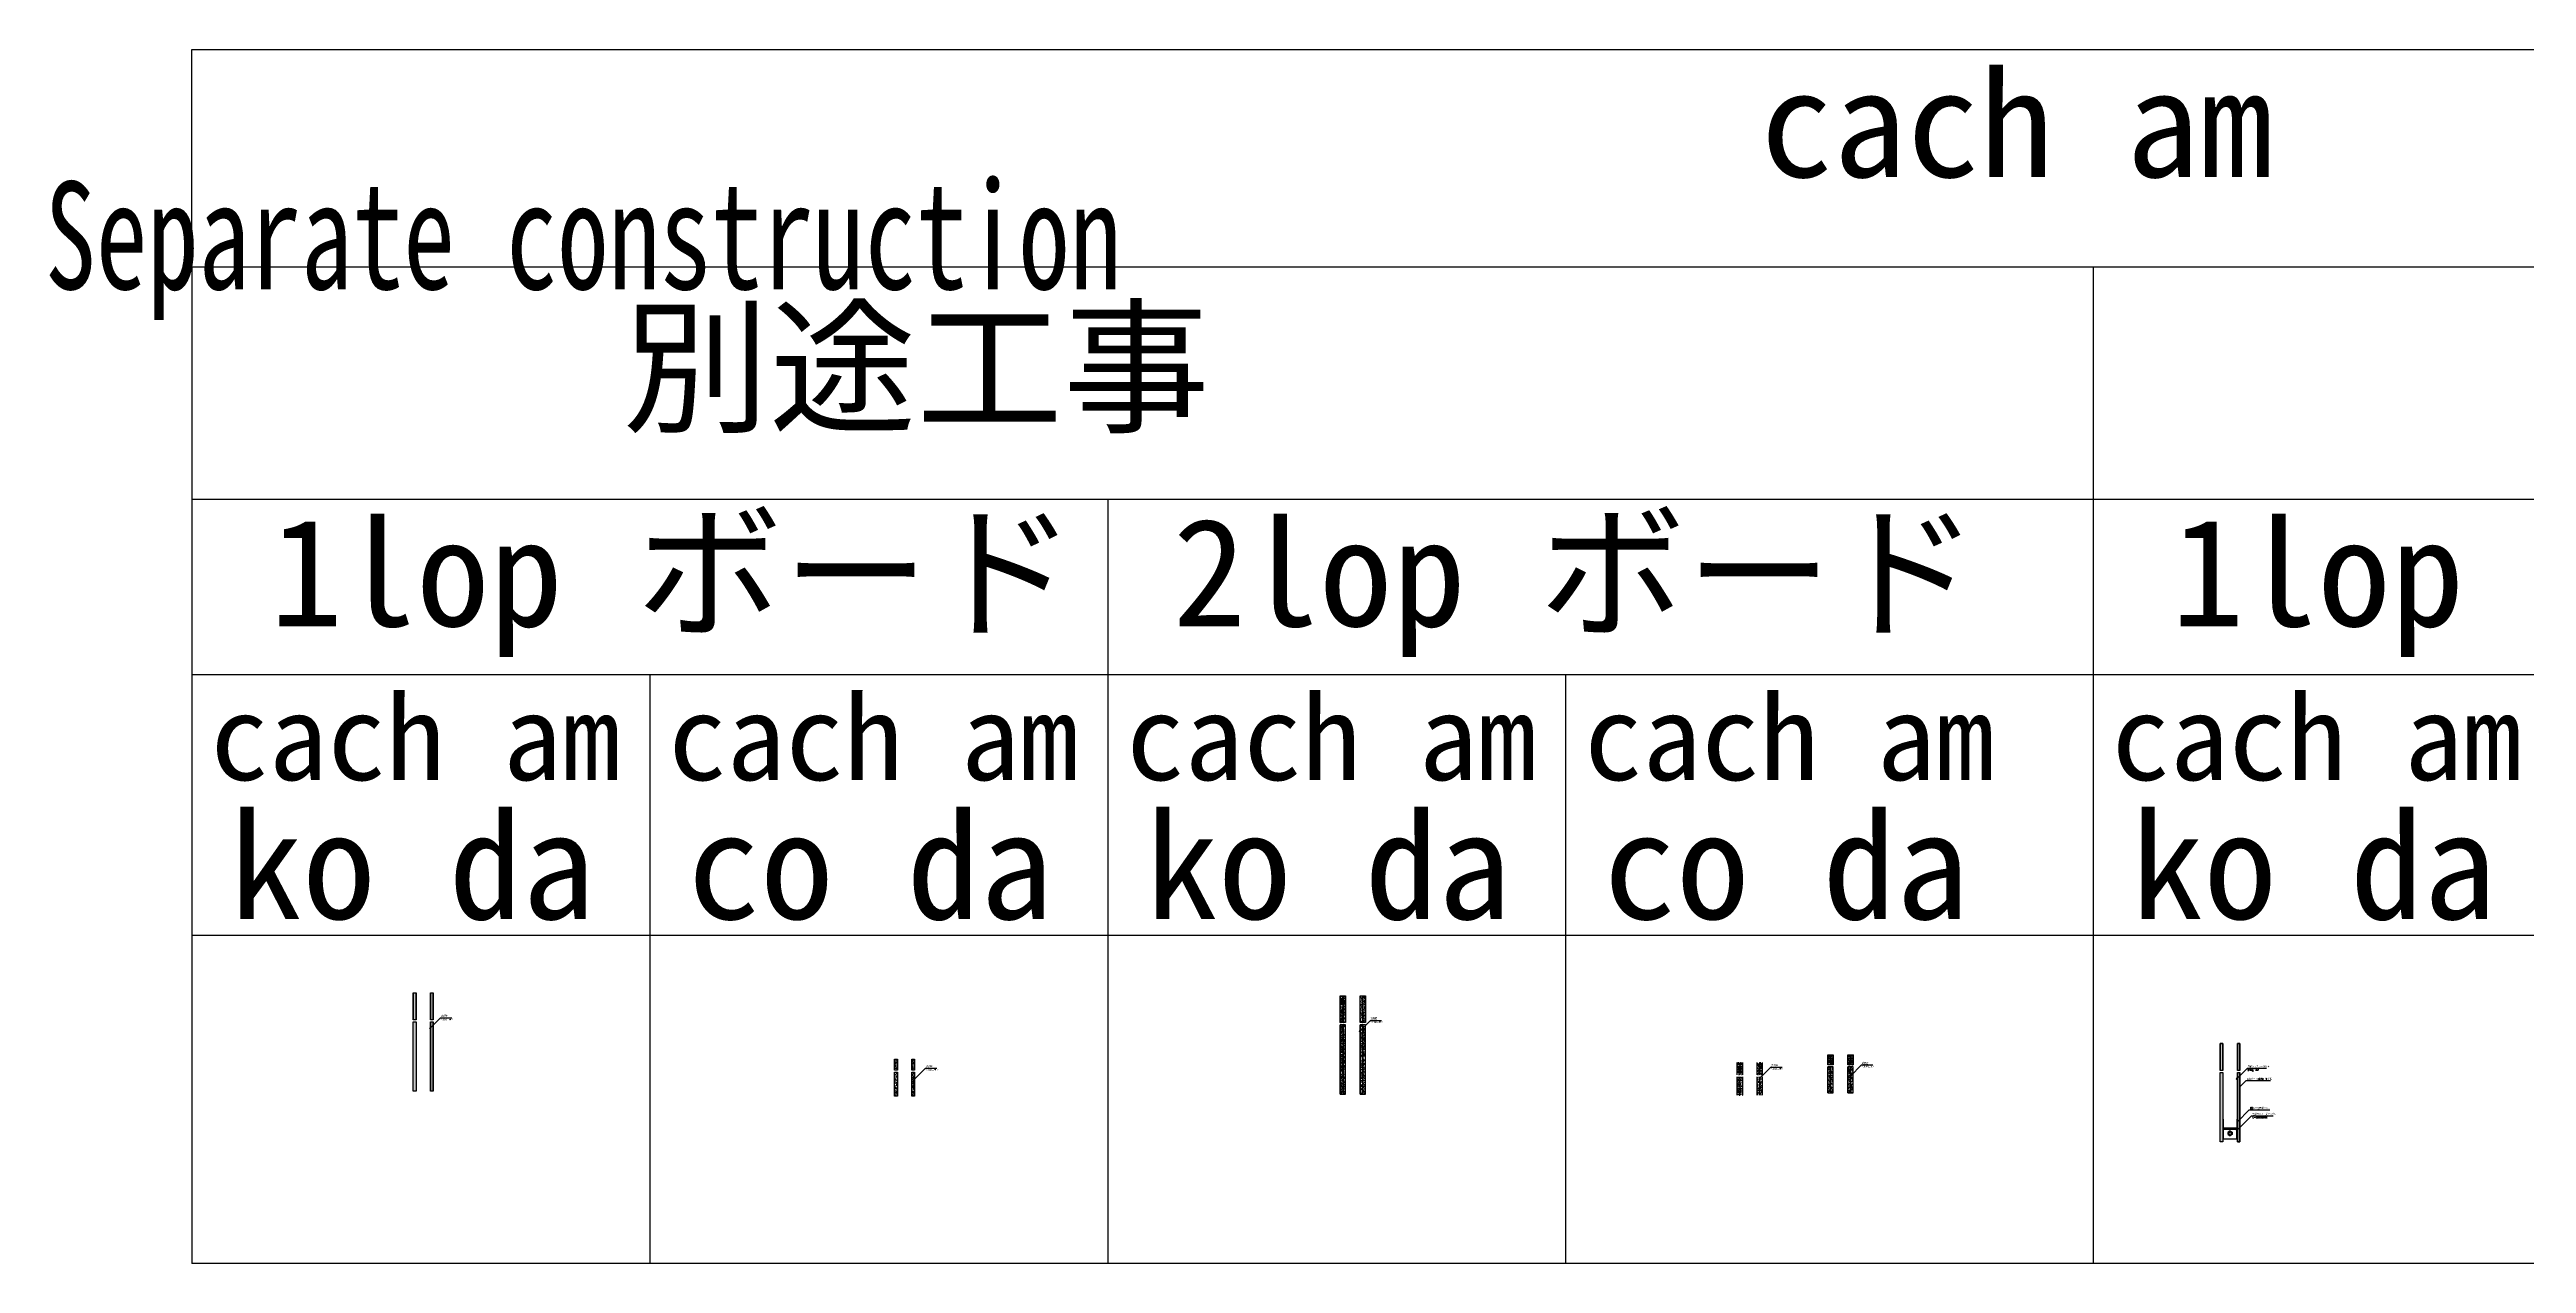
# Model space of a CAD drawing. Extents: x 21 to 47673, y 9 to 26406.
# Drawn here: x 25102 to 36610, y 9 to 5648 of the extents above; entities that cross this region are included whole.
import ezdxf

# ---------------------------------------------------------------- set-up
doc = ezdxf.new("R2010")
doc.units = 0
doc.header["$LTSCALE"] = 10
for name, color, linetype in [('_P18_製品寸法', 9, 'Continuous'), ('_別途', 6, 'Continuous'), ('_図面枠', 7, 'Continuous'), ('_文字', 3, 'Continuous'), ('_製品', 4, 'Continuous')]:
    doc.layers.add(name, color=color, linetype=linetype)
doc.styles.add('OKAMURA', font='simplex8.shx', dxfattribs={"width": 0.7, "bigfont": 'BIGFONT.shx'})
doc.styles.add('OKAMURA-G', font='MS Gothic.ttf', dxfattribs={"width": 0.7})
pattern_1 = [(37.5, (95802.947, 17808.479), (-0.3200063, 9.7882647), [0, -7.7216, 0, -8.636, 0, -8.255]), (7.5, (95802.947, 17808.479), (8.9904657, 14.336502), [0, -4.1656, 0, -6.9596, 0, -2.667]), (327.5, (95796.699, 17808.479), (15.8198474, 0.0287437), [0, -2.54, 0, -9.144, 0, -11.938]), (317.5, (95796.699, 17808.479), (15.271129, 4.4585865), [0, -1.27, 0, -5.9944, 0, -6.858])]

# ---------------------------------------------------------------- blocks, each defined once
blk = doc.blocks.new('*U32')
at = {"layer": '_別途'}
h = blk.add_hatch(dxfattribs=at)
h.set_pattern_fill('AR-SAND', color=256, scale=0.2, style=0)
h.paths.add_polyline_path([(-59, 457), (-46, 457), (-46, 332), (-59, 332)])
h = blk.add_hatch(dxfattribs=at)
h.set_pattern_fill('AR-SAND', color=256, scale=0.2, style=0)
h.paths.add_polyline_path([(-46, 457), (-34, 457), (-34, 332), (-46, 332)])
h = blk.add_hatch(dxfattribs=at)
h.set_pattern_fill('AR-SAND', color=256, scale=0.2, style=0)
h.paths.add_polyline_path([(34, 457), (46, 457), (46, 332), (34, 332)])
h = blk.add_hatch(dxfattribs=at)
h.set_pattern_fill('AR-SAND', color=256, scale=0.2, style=0)
h.paths.add_polyline_path([(46, 457), (59, 457), (59, 332), (46, 332)])
h = blk.add_hatch(dxfattribs=at)
h.set_pattern_fill('AR-SAND', color=256, scale=0.2, style=0)
h.paths.add_polyline_path([(-59, 0), (-46, 0), (-46, 322), (-59, 322)])
h = blk.add_hatch(dxfattribs=at)
h.set_pattern_fill('AR-SAND', color=256, scale=0.2, style=0)
h.paths.add_polyline_path([(-46, 0), (-34, 0), (-34, 322), (-46, 322)])
h = blk.add_hatch(dxfattribs=at)
h.set_pattern_fill('AR-SAND', color=256, scale=0.2, style=0)
h.paths.add_polyline_path([(34, 0), (46, 0), (46, 322), (34, 322)])
h = blk.add_hatch(dxfattribs=at)
h.set_pattern_fill('AR-SAND', color=256, scale=0.2, style=0)
h.paths.add_polyline_path([(46, 0), (59, 0), (59, 322), (46, 322)])
for p, q in [((-59, 332), (-59, 457)), ((-46, 332), (-46, 457)), ((-34, 332), (-34, 457)), ((34, 332), (34, 457)), ((59, 332), (59, 457)), ((-59, 0), (-59, 322)), ((-46, 0), (-46, 322)), ((-34, 0), (-34, 322)), ((34, 0), (34, 322)), ((46, 0), (46, 322)), ((59, 0), (59, 322))]:
    blk.add_line(p, q, dxfattribs=at)
at = {"layer": '_文字', "color": 9}
blk.add_lwpolyline([(32, 297), (29, 290), (81, 342), (133, 342)], dxfattribs=at)
at = {"layer": '_製品'}
blk.add_line((46, 332), (46, 457), dxfattribs=at)
at = {"layer": 'Defpoints', "ltscale": 2}
for points in [[(-59, 457), (-46, 457), (-46, 332), (-59, 332)], [(-46, 457), (-34, 457), (-34, 332), (-46, 332)], [(34, 457), (46, 457), (46, 332), (34, 332)], [(46, 457), (59, 457), (59, 332), (46, 332)], [(-59, 0), (-46, 0), (-46, 322), (-59, 322)], [(-46, 0), (-34, 0), (-34, 322), (-46, 322)], [(34, 0), (46, 0), (46, 322), (34, 322)], [(46, 0), (59, 0), (59, 322), (46, 322)]]:
    blk.add_lwpolyline(points, close=True, dxfattribs=at)
at = {"layer": '_文字', "style": 'OKAMURA', "width": 0.8}
for s, p in [('遮音壁', (82, 346)), ('＜別途工事＞', (80, 330))]:
    blk.add_text(s, height=9, dxfattribs=at).set_placement(p)
blk = doc.blocks.new('*U34')
at = {"layer": '_別途'}
h = blk.add_hatch(dxfattribs=at)
h.set_pattern_fill('AR-SAND', color=256, scale=0.2, style=0)
h.paths.add_polyline_path([(-59, 177), (-46, 177), (-46, 131), (-59, 131)])
h = blk.add_hatch(dxfattribs=at)
h.set_pattern_fill('AR-SAND', color=256, scale=0.2, style=0)
h.paths.add_polyline_path([(-59, 0), (-46, 0), (-46, 121), (-59, 121)])
h = blk.add_hatch(dxfattribs=at)
h.set_pattern_fill('AR-SAND', color=256, scale=0.2, style=0)
h.paths.add_polyline_path([(-46, 177), (-34, 177), (-34, 131), (-46, 131)])
h = blk.add_hatch(dxfattribs=at)
h.set_pattern_fill('AR-SAND', color=256, scale=0.2, style=0)
h.paths.add_polyline_path([(-46, 0), (-34, 0), (-34, 121), (-46, 121)])
h = blk.add_hatch(dxfattribs=at)
h.set_pattern_fill('AR-SAND', color=256, scale=0.2, style=0)
h.paths.add_polyline_path([(34, 177), (46, 177), (46, 131), (34, 131)])
h = blk.add_hatch(dxfattribs=at)
h.set_pattern_fill('AR-SAND', color=256, scale=0.2, style=0)
h.paths.add_polyline_path([(34, 0), (46, 0), (46, 121), (34, 121)])
h = blk.add_hatch(dxfattribs=at)
h.set_pattern_fill('AR-SAND', color=256, scale=0.2, style=0)
h.paths.add_polyline_path([(46, 177), (59, 177), (59, 131), (46, 131)])
h = blk.add_hatch(dxfattribs=at)
h.set_pattern_fill('AR-SAND', color=256, scale=0.2, style=0)
h.paths.add_polyline_path([(46, 0), (59, 0), (59, 121), (46, 121)])
for p, q in [((-59, 131), (-59, 177)), ((-59, 0), (-59, 121)), ((-46, 131), (-46, 177)), ((-46, 0), (-46, 121)), ((-34, 131), (-34, 177)), ((-34, 0), (-34, 121)), ((34, 131), (34, 177)), ((34, 0), (34, 121)), ((46, 131), (46, 177)), ((46, 0), (46, 121)), ((59, 131), (59, 177)), ((59, 0), (59, 121))]:
    blk.add_line(p, q, dxfattribs=at)
at = {"layer": '_文字', "color": 9}
blk.add_lwpolyline([(49, 85), (46, 78), (98, 130), (150, 130)], dxfattribs=at)
at = {"layer": 'Defpoints'}
for p, q in [((-46, 177), (-34, 177)), ((34, 177), (46, 177)), ((-34, 0), (-46, 0)), ((46, 0), (34, 0))]:
    blk.add_line(p, q, dxfattribs=at)
at = {"layer": 'Defpoints', "ltscale": 2}
for points in [[(-59, 177), (-46, 177), (-46, 131), (-59, 131)], [(-59, 0), (-46, 0), (-46, 121), (-59, 121)], [(-46, 177), (-34, 177), (-34, 131), (-46, 131)], [(-46, 0), (-34, 0), (-34, 121), (-46, 121)], [(34, 177), (46, 177), (46, 131), (34, 131)], [(34, 0), (46, 0), (46, 121), (34, 121)], [(46, 177), (59, 177), (59, 131), (46, 131)], [(46, 0), (59, 0), (59, 121), (46, 121)]]:
    blk.add_lwpolyline(points, close=True, dxfattribs=at)
at = {"layer": '_文字', "style": 'OKAMURA', "width": 0.8}
for s, p in [('＜別途工事＞', (97, 118)), ('遮音壁', (99, 133))]:
    blk.add_text(s, height=9, dxfattribs=at).set_placement(p)
blk = doc.blocks.new('BOLT')
at = {"layer": '_製品'}
for p, q in [((0, 10.969464), (-9.5, 5.484637)), ((-9.5, 5.484637), (-9.5, -5.484636)), ((0, 10.969464), (9.5, 5.484636)), ((9.5, 5.484636), (9.5, -5.484637)), ((-9.5, -5.484636), (0, -10.969464)), ((9.5, -5.484637), (0, -10.969464))]:
    blk.add_line(p, q, dxfattribs=at)
for radius in [9.5, 6]:
    blk.add_circle((0, 0), radius, dxfattribs=at)
blk = doc.blocks.new('ピース')
at = {"layer": '_製品', "ltscale": 2}
for p, q in [((-31, -50), (-31, 0)), ((-31, 0), (31, 0)), ((31, -50), (31, 0)), ((-31, -6), (31, -6)), ((-31, -50), (31, -50))]:
    blk.add_line(p, q, dxfattribs=at)
blk = doc.blocks.new('65ﾗﾝﾅｰ')
at = {"layer": '_製品', "ltscale": 2}
for p, q in [((-33.5, 40), (-33.5, 0)), ((-33.5, 40), (-32.7, 40)), ((-33.5, 0), (33.5, 0)), ((-32.7, 40), (-32.7, 0.8)), ((-32.7, 0.8), (32.7, 0.8)), ((32.7, 40), (32.7, 0.8)), ((33.5, 40), (32.7, 40)), ((33.5, 0), (33.5, 40))]:
    blk.add_line(p, q, dxfattribs=at)
blk = doc.blocks.new('*U35')
at = {"layer": '_製品'}
h = blk.add_hatch(dxfattribs=at)
h.set_pattern_fill('AR-SAND', color=256, scale=0.2, style=0)
h.paths.add_polyline_path([(-46, 332), (-33, 332), (-33, 457), (-46, 457)])
h.paths.add_polyline_path([(-46, 0), (-33, 0), (-33, 322), (-46, 322)])
at = {"layer": '_製品', "ltscale": 2}
h = blk.add_hatch(dxfattribs=at)
h.set_pattern_fill('AR-SAND', color=256, scale=0.2, style=0)
h.paths.add_polyline_path([(34, 332), (46, 332), (46, 457), (34, 457)])
h.paths.add_polyline_path([(34, 0), (46, 0), (46, 322), (34, 322)])
at = {"layer": '_文字', "color": 9}
for points in [[(32, 297), (29, 290), (81, 342), (170, 342)], [(49, 263), (46, 256), (75, 285), (188, 285)], [(33, 57), (29, 50), (100, 121), (200, 121)], [(37, 101), (34, 94), (89, 149), (185, 149)]]:
    blk.add_lwpolyline(points, dxfattribs=at)
at = {"layer": '_製品', "ltscale": 2}
for p, q in [((-33, 457), (-46, 457)), ((-46, 457), (-46, 332)), ((-33, 332), (-33, 457)), ((46, 457), (34, 457)), ((34, 457), (34, 332)), ((46, 332), (46, 457)), ((-46, 0), (-46, 322)), ((-33, 322), (-33, 0)), ((34, 322), (34, 0)), ((46, 0), (46, 322)), ((-33, 0), (-46, 0)), ((34, 0), (46, 0))]:
    blk.add_line(p, q, dxfattribs=at)
at = {"layer": 'Defpoints'}
for points in [[(-46, 332), (-46, 457), (-33, 457), (-33, 332)], [(34, 332), (34, 457), (46, 457), (46, 332)], [(-33, 322), (-33, 0), (-46, 0), (-46, 322)], [(46, 322), (46, 0), (34, 0), (34, 322)]]:
    blk.add_lwpolyline(points, close=True, dxfattribs=at)
at = {"layer": '_製品'}
for name, p in [('65ﾗﾝﾅｰ', (0, 65)), ('ピース', (0, 65)), ('BOLT', (0, 40))]:
    blk.add_blockref(name, p, dxfattribs=at)
at = {"layer": '_文字', "style": 'OKAMURA', "width": 0.8}
for s, height, p in [('内部グラスウール充填', 9, (82, 346)), ('石膏ボード12.5t（1枚貼）', 9, (77, 287)), ('24kg／m', 9, (82, 330)), ('3', 7.2, (128, 333)), ('65ミリ用軽鉄ランナー', 9, (93, 152)), ('軽鉄ランナー受アングル', 9, (104, 124)), ('L-50×50×6t', 9, (105, 110))]:
    blk.add_text(s, height=height, dxfattribs=at).set_placement(p)
blk = doc.blocks.new('*U29')
at = {"layer": '_別途'}
h = blk.add_hatch(dxfattribs=at)
h.set_pattern_fill('AR-SAND', color=256, scale=0.2, style=0)
h.paths.add_polyline_path([(-46, 332), (-33, 332), (-33, 457), (-46, 457)])
h.paths.add_polyline_path([(-46, 0), (-33, 0), (-33, 322), (-46, 322)])
h = blk.add_hatch(dxfattribs=at)
h.set_pattern_fill('AR-SAND', color=256, scale=0.2, style=0)
h.paths.add_polyline_path([(34, 332), (46, 332), (46, 457), (34, 457)])
h.paths.add_polyline_path([(34, 0), (46, 0), (46, 322), (34, 322)])
for p, q in [((-46, 457), (-46, 332)), ((-33, 332), (-33, 457)), ((34, 457), (34, 332)), ((46, 332), (46, 457)), ((-46, 0), (-46, 322)), ((-33, 322), (-33, 0)), ((34, 322), (34, 0)), ((46, 0), (46, 322))]:
    blk.add_line(p, q, dxfattribs=at)
at = {"layer": '_文字', "color": 9}
blk.add_lwpolyline([(32, 297), (29, 290), (81, 342), (133, 342)], dxfattribs=at)
at = {"layer": 'Defpoints'}
for points in [[(-46, 332), (-46, 457), (-33, 457), (-33, 332)], [(34, 332), (34, 457), (46, 457), (46, 332)], [(-33, 322), (-33, 0), (-46, 0), (-46, 322)], [(46, 322), (46, 0), (34, 0), (34, 322)]]:
    blk.add_lwpolyline(points, close=True, dxfattribs=at)
at = {"layer": '_文字', "style": 'OKAMURA', "width": 0.8}
for s, p in [('遮音壁', (82, 346)), ('＜別途工事＞', (80, 330))]:
    blk.add_text(s, height=9, dxfattribs=at).set_placement(p)
blk = doc.blocks.new('*U52')
at = {"layer": '_別途'}
h = blk.add_hatch(dxfattribs=at)
h.set_pattern_fill('AR-SAND', color=256, scale=0.2, style=0)
h.paths.add_polyline_path([(-33, 171), (-46, 171), (-46, 121), (-33, 121)])
h.paths.add_polyline_path([(-46, 0), (-33, 0), (-33, 111), (-46, 111)])
h = blk.add_hatch(dxfattribs=at)
h.set_pattern_fill('AR-SAND', color=256, scale=0.2, style=0)
h.paths.add_polyline_path([(46, 171), (34, 171), (34, 121), (46, 121)])
h.paths.add_polyline_path([(34, 0), (46, 0), (46, 111), (34, 111)])
for p, q in [((-46, 171), (-46, 121)), ((-33, 121), (-33, 171)), ((34, 171), (34, 121)), ((46, 121), (46, 171)), ((-46, 0), (-46, 111)), ((-33, 111), (-33, 0)), ((34, 111), (34, 0)), ((46, 0), (46, 111))]:
    blk.add_line(p, q, dxfattribs=at)
at = {"layer": '_文字', "color": 9}
blk.add_lwpolyline([(49, 85), (46, 78), (98, 130), (150, 130)], dxfattribs=at)
at = {"layer": 'Defpoints'}
for points in [[(-46, 121), (-46, 171), (-33, 171), (-33, 121)], [(34, 121), (34, 171), (46, 171), (46, 121)], [(-33, 111), (-33, 0), (-46, 0), (-46, 111)], [(46, 111), (46, 0), (34, 0), (34, 111)]]:
    blk.add_lwpolyline(points, close=True, dxfattribs=at)
at = {"layer": '_文字', "style": 'OKAMURA', "width": 0.8}
for s, p in [('＜別途工事＞', (97, 118)), ('遮音壁', (99, 133))]:
    blk.add_text(s, height=9, dxfattribs=at).set_placement(p)

msp = doc.modelspace()

# ---------------------------------------------------------------- hatches: boundary and pattern name
at = {"layer": '_別途'}
h = msp.add_hatch(dxfattribs=at)
h.set_pattern_fill('AR-SAND', color=256, scale=0.2, style=0)
h.set_pattern_definition([(37.5, (32355.053, -284.8074), (-0.320006, 9.788265), [0, -7.7216, 0, -8.636, 0, -8.255]), (7.5, (32355.053, -284.807), (8.99047, 14.3365), [0, -4.1656, 0, -6.9596, 0, -2.667]), (327.5, (32348.8045, -284.8074), (15.81985, 0.028744), [0, -2.54, 0, -9.144, 0, -11.938]), (317.5, (32348.805, -284.807), (15.27113, 4.45859), [0, -1.27, 0, -5.9944, 0, -6.858])])
h.paths.add_polyline_path([(32944.0667, 943.3605), (32956.5667, 943.3605), (32956.5667, 886.3091), (32944.0667, 886.3091)])
h = msp.add_hatch(dxfattribs=at)
h.set_pattern_fill('AR-SAND', color=256, scale=0.2, style=0)
h.set_pattern_definition([(37.5, (32367.553, -284.8074), (-0.320006, 9.788265), [0, -7.7216, 0, -8.636, 0, -8.255]), (7.5, (32367.553, -284.807), (8.99047, 14.3365), [0, -4.1656, 0, -6.9596, 0, -2.667]), (327.5, (32361.3045, -284.8074), (15.81985, 0.028744), [0, -2.54, 0, -9.144, 0, -11.938]), (317.5, (32361.305, -284.807), (15.27113, 4.45859), [0, -1.27, 0, -5.9944, 0, -6.858])])
h.paths.add_polyline_path([(32956.5667, 943.3605), (32969.0667, 943.3605), (32969.0667, 886.3091), (32956.5667, 886.3091)])
h = msp.add_hatch(dxfattribs=at)
h.set_pattern_fill('AR-SAND', color=256, scale=0.2, style=0)
h.set_pattern_definition(pattern_1)
h.paths.add_polyline_path([(33036.0667, 943.3605), (33048.5667, 943.3605), (33048.5667, 886.3091), (33036.0667, 886.3091)])
h = msp.add_hatch(dxfattribs=at)
h.set_pattern_fill('AR-SAND', color=256, scale=0.2, style=0)
h.set_pattern_definition(pattern_1)
h.paths.add_polyline_path([(33048.5667, 943.3605), (33061.0667, 943.3605), (33061.0667, 886.3091), (33048.5667, 886.3091)])
h = msp.add_hatch(dxfattribs=at)
h.set_pattern_fill('AR-SAND', color=256, scale=0.2, style=0)
h.set_pattern_definition([(37.5, (32355.053, -269.788), (-0.320006, 9.788265), [0, -7.7216, 0, -8.636, 0, -8.255]), (7.5, (32355.053, -269.788), (8.99047, 14.3365), [0, -4.1656, 0, -6.9596, 0, -2.667]), (327.5, (32348.8045, -269.788), (15.81985, 0.028744), [0, -2.54, 0, -9.144, 0, -11.938]), (317.5, (32348.805, -269.788), (15.27113, 4.45859), [0, -1.27, 0, -5.9944, 0, -6.858])])
h.paths.add_polyline_path([(32944.0667, 791.3799), (32956.5667, 791.3799), (32956.5667, 876.3091), (32944.0667, 876.3091)])
h = msp.add_hatch(dxfattribs=at)
h.set_pattern_fill('AR-SAND', color=256, scale=0.2, style=0)
h.set_pattern_definition([(37.5, (32367.553, -269.788), (-0.320006, 9.788265), [0, -7.7216, 0, -8.636, 0, -8.255]), (7.5, (32367.553, -269.788), (8.99047, 14.3365), [0, -4.1656, 0, -6.9596, 0, -2.667]), (327.5, (32361.3045, -269.788), (15.81985, 0.028744), [0, -2.54, 0, -9.144, 0, -11.938]), (317.5, (32361.305, -269.788), (15.27113, 4.45859), [0, -1.27, 0, -5.9944, 0, -6.858])])
h.paths.add_polyline_path([(32956.5667, 791.3799), (32969.0667, 791.3799), (32969.0667, 876.3091), (32956.5667, 876.3091)])
h = msp.add_hatch(dxfattribs=at)
h.set_pattern_fill('AR-SAND', color=256, scale=0.2, style=0)
h.set_pattern_definition(pattern_1)
h.paths.add_polyline_path([(33036.0667, 791.3799), (33048.5667, 791.3799), (33048.5667, 876.3091), (33036.0667, 876.3091)])
h = msp.add_hatch(dxfattribs=at)
h.set_pattern_fill('AR-SAND', color=256, scale=0.2, style=0)
h.set_pattern_definition(pattern_1)
h.paths.add_polyline_path([(33048.5667, 791.3799), (33061.0667, 791.3799), (33061.0667, 876.3091), (33048.5667, 876.3091)])

# ---------------------------------------------------------------- linework, layer by layer
at = {"layer": '_P18_製品寸法'}
for p, q in [((25763.3992, 4638.7509), (25763.3992, 9.4737)), ((34596.7784, 4638.7509), (34596.7784, 9.4737)), ((43107.3067, 3558.6504), (25763.3992, 3558.6504)), ((30018.6634, 3558.6504), (30018.6634, 9.4737)), ((25763.3992, 2745.5359), (43107.3067, 2745.5359)), ((27891.0313, 2745.5359), (27891.0313, 9.4737)), ((32146.2955, 2745.5359), (32146.2955, 9.4737)), ((25763.3992, 1533.7723), (43107.3067, 1533.7723))]:
    msp.add_line(p, q, dxfattribs=at)
for points in [[(25763.3992, 4638.7509), (25763.3992, 5648.3637), (43107.3067, 5648.3637), (43107.3067, 4638.7509)], [(25763.3992, 4638.7509), (43107.3067, 4638.7509), (43107.3067, 3558.6504)], [(38852.0425, 3558.6504), (43107.3067, 3558.6504), (43107.3067, 9.4737), (25763.3992, 9.4737)]]:
    msp.add_lwpolyline(points, dxfattribs=at)
at = {"layer": '_別途'}
for p, q in [((32944.0667, 886.3091), (32944.0667, 943.3605)), ((32956.5667, 886.3091), (32956.5667, 943.3605)), ((32956.5667, 886.3091), (32956.5667, 943.3605)), ((32969.0667, 886.3091), (32969.0667, 943.3605)), ((33036.0667, 886.3091), (33036.0667, 943.3605)), ((33048.5667, 886.3091), (33048.5667, 943.3605)), ((33048.5667, 886.3091), (33048.5667, 943.3605)), ((33061.0667, 886.3091), (33061.0667, 943.3605)), ((32944.0667, 791.3799), (32944.0667, 876.3091)), ((32956.5667, 791.3799), (32956.5667, 876.3091)), ((32956.5667, 791.3993), (32956.5667, 876.3091)), ((32969.0667, 791.3993), (32969.0667, 876.3091)), ((33036.0667, 791.3799), (33036.0667, 876.3091)), ((33048.5667, 791.3605), (33048.5667, 876.3091)), ((33048.5667, 791.3799), (33048.5667, 876.3091)), ((33061.0667, 791.3605), (33061.0667, 876.3091))]:
    msp.add_line(p, q, dxfattribs=at)
at = {"layer": '_文字', "color": 9}
msp.add_lwpolyline([(33051.8049, 876.5166), (33048.5667, 869.5724), (33100.2862, 921.2846), (33152.3222, 921.2846)], dxfattribs=at)

# ---------------------------------------------------------------- block references
for name, p in [('*U29', (26838.4088, 809.127)), ('*U32', (31158.0828, 796.1148)), ('*U52', (29074.7319, 786.8179)), ('*U34', (33423.1708, 801.7726)), ('*U35', (35233.2935, 574.0355))]:
    msp.add_blockref(name, p)

# ---------------------------------------------------------------- texts
at = {"layer": '_図面枠', "color": 3, "style": 'OKAMURA-G'}
for s, height, p in [('cach am', 500, (33050.0873, 5056.3488)), ('別途工事', 500, (27765.0598, 3921.9532)), ('1lop ボード', 500, (26126.3621, 2969.6838)), ('2lop ボード', 500, (30321.1213, 2969.6838)), ('1lop ボード', 500, (34959.7413, 2969.6838)), ('cach am', 400, (25849.0285, 2255.1189)), ('cach am', 400, (27976.6606, 2255.1189)), ('cach am', 400, (30104.2926, 2255.1189)), ('cach am', 400, (32231.9247, 2255.1189)), ('cach am', 400, (34682.4077, 2255.1189)), ('ko da', 500, (25937.4751, 1609.3264)), ('co da', 500, (28065.1072, 1609.3264)), ('ko da', 500, (30192.7392, 1609.3264)), ('co da', 500, (32320.3713, 1609.3264)), ('ko da', 500, (34770.8542, 1609.3264))]:
    msp.add_text(s, height=height, dxfattribs=at).set_placement(p)
at = {"layer": '_図面枠', "color": 3, "insert": (25080.438, 5035.1732), "char_height": 500, "width": 10582.588394, "attachment_point": 1, "style": 'OKAMURA-G'}
msp.add_mtext('Separate construction', dxfattribs=at)
at = {"layer": '_文字', "style": 'OKAMURA', "width": 0.8}
for s, p in [('遮音壁', (33101.7813, 924.6169)), ('＜別途工事＞', (33099.1698, 909.5163))]:
    msp.add_text(s, height=9, dxfattribs=at).set_placement(p)

doc.saveas('drawing.dxf')
